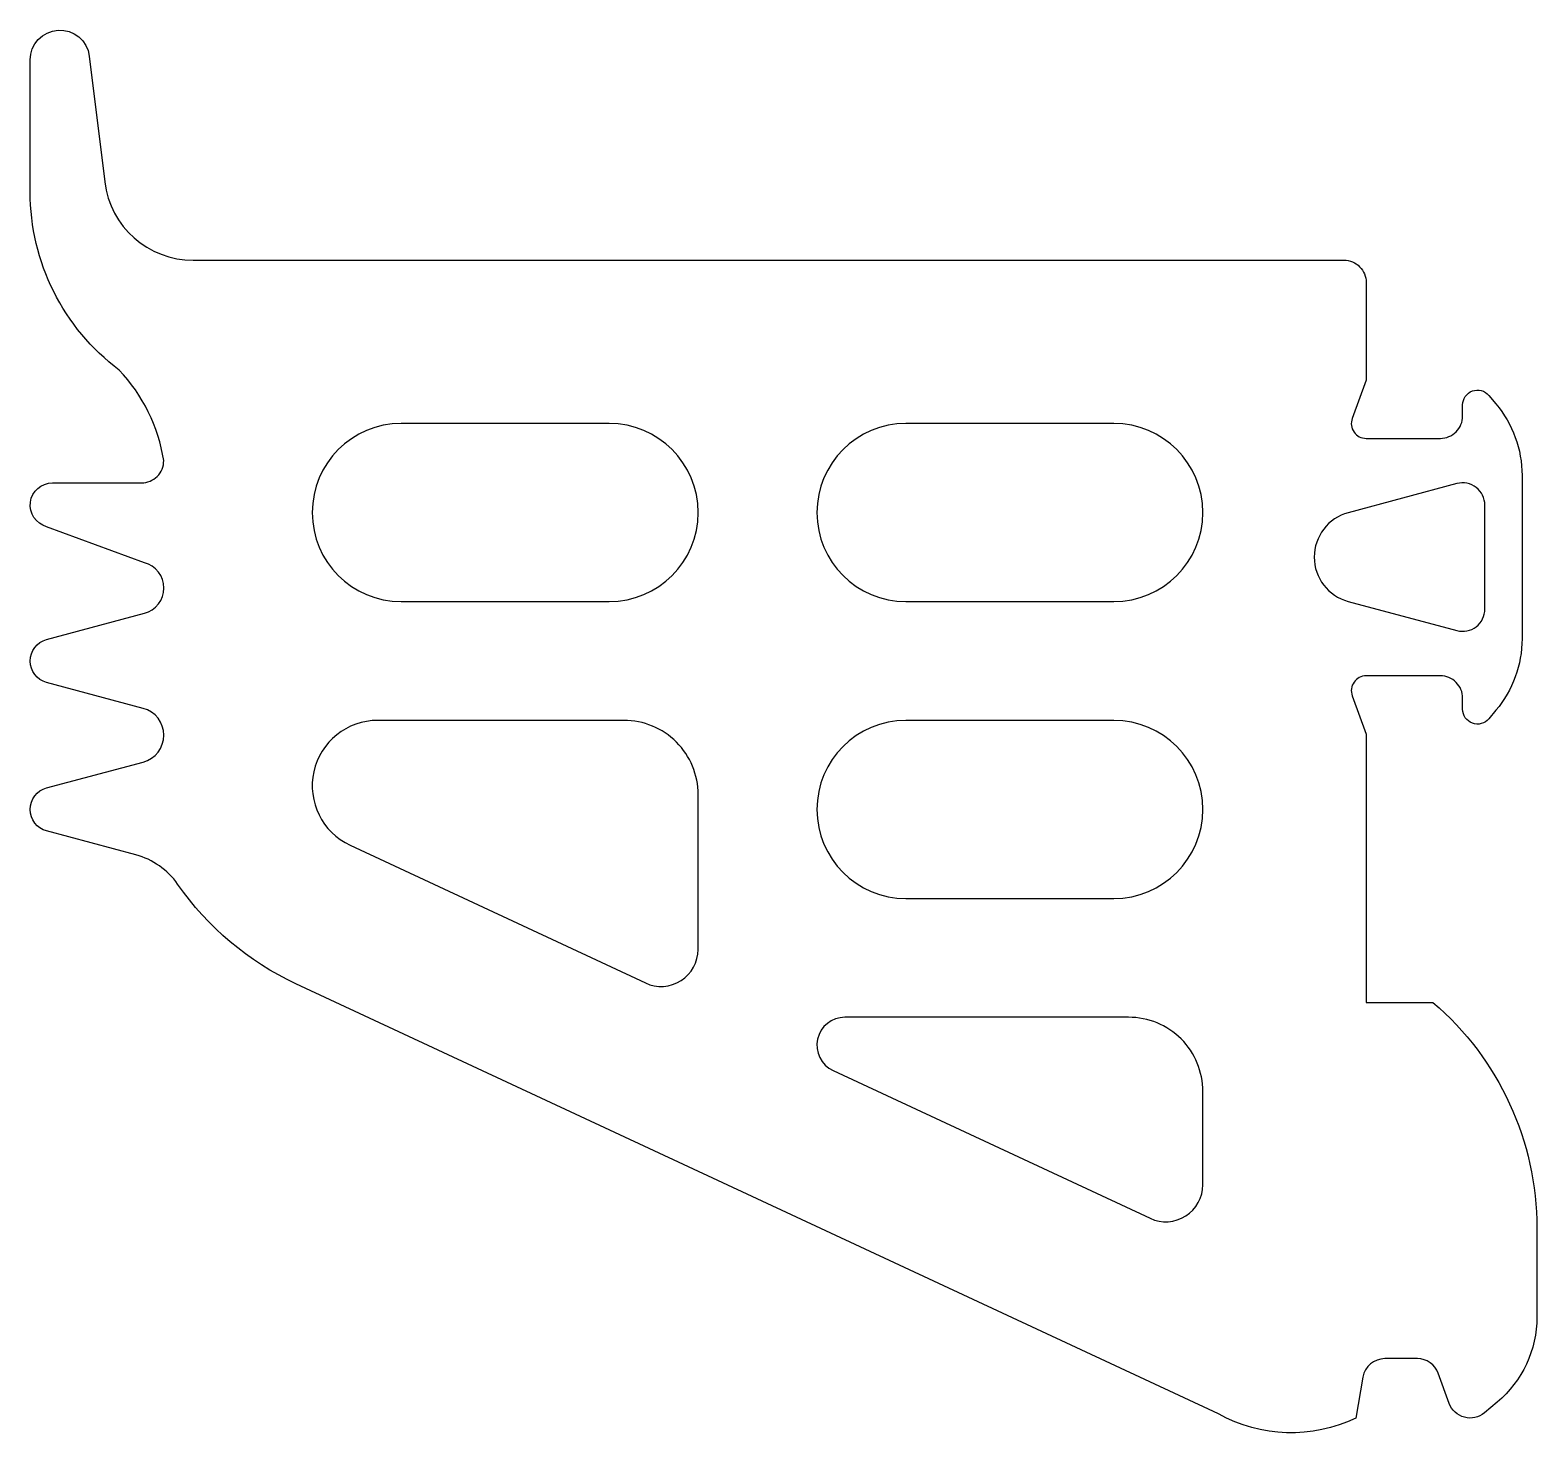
# Model space of a CAD drawing. Header units: millimetres. Extents: x -18 to 2.3, y -15.8 to 3.1.
import ezdxf

# ---------------------------------------------------------------- set-up
doc = ezdxf.new("R2010")
doc.units = ezdxf.units.MM

msp = doc.modelspace()

# ---------------------------------------------------------------- linework, layer by layer
for points in [[(-16.2, -2.7, 0.150426), (-16.8, -1.48, -0.236068), (-18, 0.92), (-18, 2.7, -0.940706), (-17.203, 2.749), (-16.995, 1.054, 0.378866), (-15.804, 0), (-0.3, 0, -0.414214), (0, -0.3), (0, -1.615), (-0.188, -2.132, 0.520567), (0, -2.4), (1, -2.4, 0.414214), (1.3, -2.1), (1.3, -1.95, -0.700208), (1.653, -1.821), (1.749, -1.936, -0.176327), (2.1, -2.9), (2.1, -5.1, -0.176327), (1.749, -6.064), (1.653, -6.179, -0.700207), (1.3, -6.05), (1.3, -5.9, 0.414214), (1, -5.6), (0, -5.6, 0.520567), (-0.188, -5.868), (0, -6.385), (0, -10), (0.9, -10, -0.219216), (2.3, -13.04), (2.3, -14.238, -0.221695), (1.764, -15.387), (1.594, -15.53, -0.520567), (1.119, -15.403), (0.972, -14.997, 0.315299), (0.69, -14.8), (0.252, -14.8, 0.36397), (-0.044, -15.048), (-0.141, -15.6, -0.245021), (-1.989, -15.545), (-14.419, -9.749, -0.132525), (-16.013, -8.407, 0.177211), (-16.576, -8.012), (-17.778, -7.69, -0.767327), (-17.778, -7.11), (-16.477, -6.762, 0.767327), (-16.477, -6.038), (-17.778, -5.69, -0.767327), (-17.778, -5.11), (-16.461, -4.757, 0.767327), (-16.461, -4.076), (-17.778, -3.59, -0.876976), (-17.7, -3), (-16.5, -3, 0.414214)], [(-6.2, -4.6), (-3.4, -4.6, 1), (-3.4, -2.2), (-6.2, -2.2, 1)], [(-6.2, -8.6), (-3.4, -8.6, 1), (-3.4, -6.2), (-6.2, -6.2, 1)]]:
    msp.add_lwpolyline(points, format="xyb", close=True)
for points in [[(-10.2, -4.6, 1), (-10.2, -2.2), (-13, -2.2, 1), (-13, -4.6), (-10.2, -4.6)], [(1.222, -4.99, 0.493146), (1.6, -4.7), (1.6, -3.3, 0.493145), (1.222, -3.01), (-0.241, -3.402, 0.767327), (-0.241, -4.598), (1.222, -4.99)], [(-9, -9.285), (-9, -7.2, 0.414214), (-10, -6.2), (-13.317, -6.2, 0.802585), (-13.69, -7.882), (-9.711, -9.738, 0.548619), (-9, -9.285)], [(-2.2, -12.456), (-2.2, -11.2, 0.414214), (-3.2, -10.2), (-7.024, -10.2, 0.802585), (-7.183, -10.917), (-2.911, -12.909, 0.548619), (-2.2, -12.456)]]:
    msp.add_lwpolyline(points, format="xyb")

doc.saveas('drawing.dxf')
